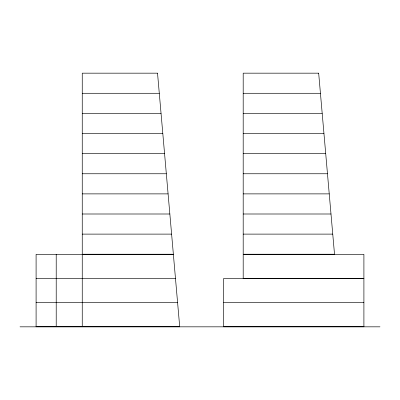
<?xml version="1.0" encoding="UTF-8"?>
<svg xmlns="http://www.w3.org/2000/svg" width="400" height="400" viewBox="0 0 400 400"><rect width="100%" height="100%" fill="white"/><g stroke="black" fill="none" stroke-linecap="round" stroke-linejoin="round"><path stroke-width="0.6" d="M82.25 93.29L159.29 93.29M243.195 93.29L320.435 93.29M82.25 113.405L161.05 113.405M243.195 113.405L322.195 113.405M82.25 133.525L162.81 133.525M243.195 133.525L323.955 133.525M82.25 153.645L164.57 153.645M243.195 153.645L325.715 153.645M82.25 173.76L166.33 173.76M243.195 173.76L327.475 173.76M82.25 193.88L168.09 193.88M243.195 193.88L329.235 193.88M82.25 214L169.85 214M243.195 214L330.995 214M82.25 234.115L171.61 234.115M243.195 234.115L332.755 234.115M36.095 278.38L175.48 278.38M243.195 278.38L363.905 278.38M363.905 278.46L223.63 278.46L223.63 326.745L363.905 326.745L363.905 254.32L243.195 254.32L243.195 278.67M36.095 302.52L177.595 302.52M223.63 302.52L363.905 302.52M36.095 326.66L179.705 326.66M223.63 326.66L363.905 326.66M20 326.83L380 326.83M82.25 254.32L82.25 326.745M56.215 254.32L56.215 326.745M157.53 73.17L82.25 73.17L82.25 254.235L173.37 254.235L157.53 73.17M318.675 73.17L243.195 73.17L243.195 254.235L334.515 254.235L318.675 73.17M173.37 254.32L36.095 254.32L36.095 326.745L179.705 326.745L173.37 254.32"/></g></svg>
